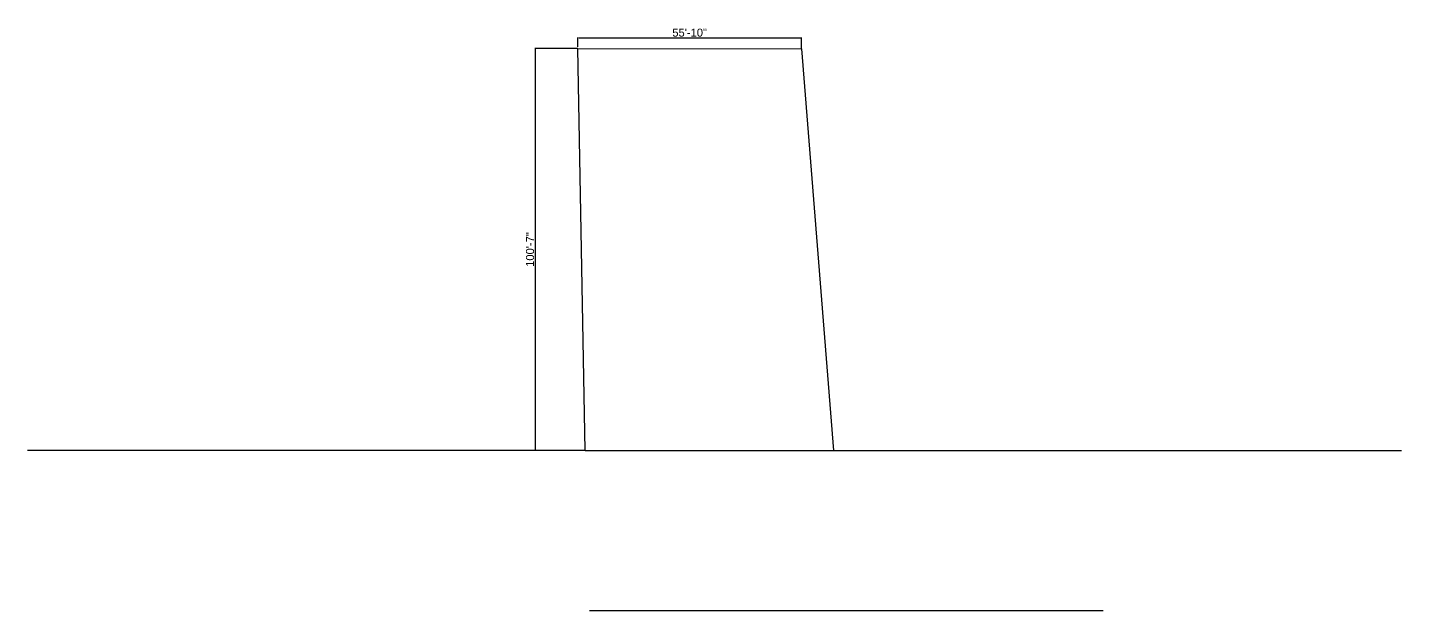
# Model space of a CAD drawing. Header units: millimetres. Extents: x -7764 to 2435, y 0 to 1835.
# Drawn here: x -1686 to 2435, y 0 to 1750 of the extents above; entities that cross this region are included whole.
import ezdxf

# ---------------------------------------------------------------- set-up
doc = ezdxf.new("R2010")
doc.units = ezdxf.units.MM
doc.layers.add('Base', color=4, linetype='Continuous')
doc.styles.get("Standard").update_dxf_attribs({"font": 'arial.ttf'})
doc.dimstyles.new('ISO-25', dxfattribs={"dimtxt": 24, "dimasz": 2.5, "dimexe": 1.25, "dimexo": 0.625, "dimgap": 3.125, "dimtad": 1, "dimdec": 0, "dimdsep": 46, "dimlunit": 4, "dimtxsty": 'Standard', "dimcen": 2.5, "dimadec": 0, "dimazin": 0, "dimtfac": 1, "dimtdec": 0, "dimtmove": 0, "dimatfit": 3, "dimfxl": 1, "dimarcsym": 0})

# ---------------------------------------------------------------- blocks, each defined once
blk = doc.blocks.new('*D3')
at = {"layer": 'Base', "color": 0, "lineweight": -2, "transparency": 16777216}
for p, q in [((-35.1, 1691.7), (-35.1, 1719.7)), ((-32.6, 1718.5), (632.5, 1718.5)), ((635, 1685.9), (635, 1719.7))]:
    blk.add_line(p, q, dxfattribs=at)
at = {"layer": 'Base', "color": 0, "transparency": 16777216}
for points in [[(-32.6, 1718.9), (-32.6, 1718.1), (-35.1, 1718.5)], [(632.5, 1718.9), (632.5, 1718.1), (635, 1718.5)]]:
    blk.add_solid(points, dxfattribs=at)
at = {"layer": 'Defpoints', "color": 0, "transparency": 16777216}
for p in [(-35.1, 1691.1), (635, 1718.5), (635, 1685.3)]:
    blk.add_point(p, dxfattribs=at)
at = {"layer": 'Base', "color": 0, "transparency": 16777216, "insert": (299.9, 1733.9), "char_height": 24, "attachment_point": 5}
blk.add_mtext('55\'-10"', dxfattribs=at)
blk = doc.blocks.new('*D4')
at = {"layer": 'Base', "color": 0, "lineweight": -2, "transparency": 16777216}
for p, q in [((-35.7, 1686.6), (-164.5, 1686.6)), ((-163.3, 1684.1), (-163.3, 482.5)), ((-14, 480), (-164.5, 480))]:
    blk.add_line(p, q, dxfattribs=at)
at = {"layer": 'Base', "color": 0, "transparency": 16777216}
for points in [[(-163.7, 1684.1), (-162.8, 1684.1), (-163.3, 1686.6)], [(-163.7, 482.5), (-162.8, 482.5), (-163.3, 480)]]:
    blk.add_solid(points, dxfattribs=at)
at = {"layer": 'Defpoints', "color": 0, "transparency": 16777216}
for p in [(-35.1, 1686.6), (-163.3, 480), (-13.3, 480)]:
    blk.add_point(p, dxfattribs=at)
at = {"layer": 'Base', "color": 0, "transparency": 16777216, "insert": (-178.6, 1083.3), "char_height": 24, "attachment_point": 5, "rotation": 90}
blk.add_mtext('100\'-7"', dxfattribs=at)

msp = doc.modelspace()

# ---------------------------------------------------------------- linework, layer by layer
at = {"layer": 'Base'}
for p, q in [((-13.3, 480), (-35.1, 1686.6)), ((-35.1, 1686.6), (635, 1685.3)), ((635, 1685.3), (731.8, 480)), ((-13.3, 480), (-1685.6, 480)), ((-13.3, 480), (731.8, 480)), ((731.8, 480), (2434.6, 480)), ((0, 0), (1540, 0))]:
    msp.add_line(p, q, dxfattribs=at)

# ---------------------------------------------------------------- dimensions: what is measured, and where the dimension line sits
dim = msp.add_linear_dim(base=(635, 1718.5), p1=(-35.1, 1691.1), p2=(635, 1685.3), dimstyle='ISO-25', dxfattribs=at)
dim.commit()
dim.dimension.update_dxf_attribs({"geometry": '*D3', "text_midpoint": (299.9, 1733.9)})
dim = msp.add_linear_dim(base=(-163.3, 480), p1=(-35.1, 1686.6), p2=(-13.3, 480), angle=90, dimstyle='ISO-25', dxfattribs=at)
dim.commit()
dim.dimension.update_dxf_attribs({"geometry": '*D4', "text_midpoint": (-178.6, 1083.3)})

doc.saveas('drawing.dxf')
